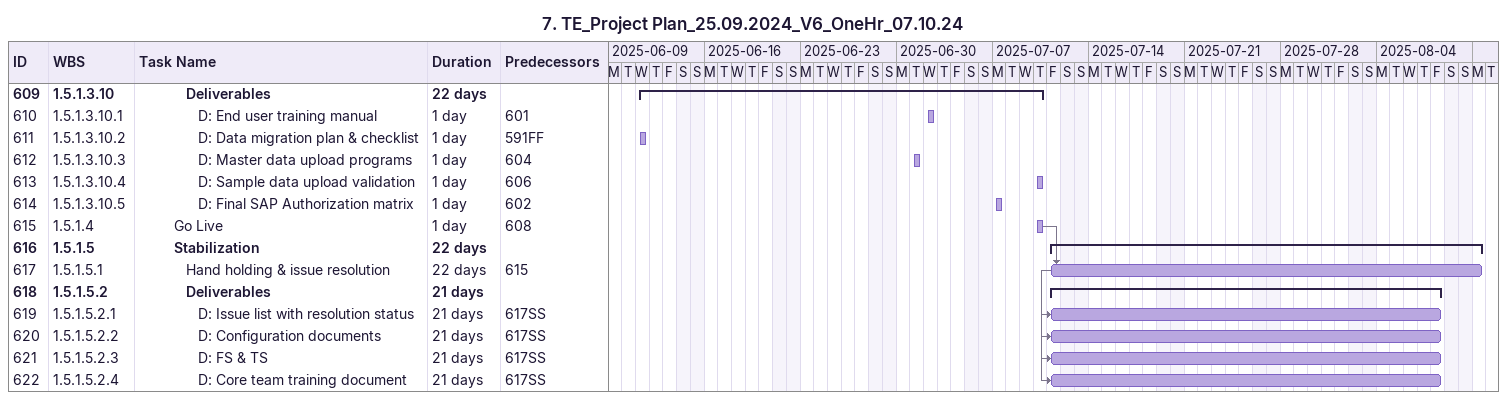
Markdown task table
7. TE_Project Plan_25.09.2024_V6_OneHr_07.10.24

| ID | WBS | Task | Duration | Start | Finish | Predecessors |
|---|---|---|---|---|---|---|
| 609 | 1.5.1.3.10 | **Deliverables** | 22d | 2025-06-11 | 2025-07-10 |  |
| 610 | 1.5.1.3.10.1 | D: End user training manual | 1d | 2025-07-02 | 2025-07-02 | 601 |
| 611 | 1.5.1.3.10.2 | D: Data migration plan & checklist | 1d | 2025-06-11 | 2025-06-11 | 591FF |
| 612 | 1.5.1.3.10.3 | D: Master data upload programs | 1d | 2025-07-01 | 2025-07-01 | 604 |
| 613 | 1.5.1.3.10.4 | D: Sample data upload validation | 1d | 2025-07-10 | 2025-07-10 | 606 |
| 614 | 1.5.1.3.10.5 | D: Final SAP Authorization matrix | 1d | 2025-07-07 | 2025-07-07 | 602 |
| 615 | 1.5.1.4 | Go Live | 1d | 2025-07-10 | 2025-07-10 | 608 |
| 616 | 1.5.1.5 | **Stabilization** | 22d | 2025-07-11 | 2025-08-11 |  |
| 617 | 1.5.1.5.1 | Hand holding & issue resolution | 22d | 2025-07-11 | 2025-08-11 | 615 |
| 618 | 1.5.1.5.2 | **Deliverables** | 21d | 2025-07-11 | 2025-08-08 |  |
| 619 | 1.5.1.5.2.1 | D: Issue list with resolution status | 21d | 2025-07-11 | 2025-08-08 | 617SS |
| 620 | 1.5.1.5.2.2 | D: Configuration documents | 21d | 2025-07-11 | 2025-08-08 | 617SS |
| 621 | 1.5.1.5.2.3 | D: FS & TS | 21d | 2025-07-11 | 2025-08-08 | 617SS |
| 622 | 1.5.1.5.2.4 | D: Core team training document | 21d | 2025-07-11 | 2025-08-08 | 617SS |
